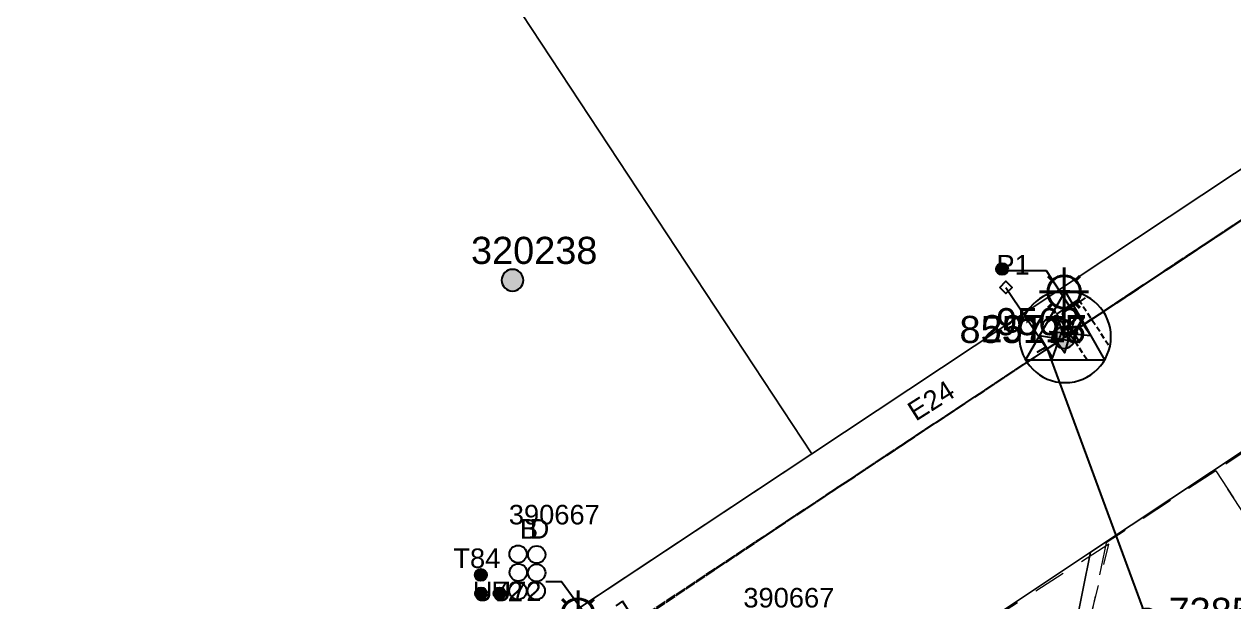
# Model space of a CAD drawing. Header units: metres. Extents: x 302064 to 304096, y 6268242 to 6271990.
# Drawn here: x 303468.8 to 303580.3, y 6271524.6 to 6271577.8 of the extents above; entities that cross this region are included whole.
import ezdxf
from ezdxf.enums import TextEntityAlignment as Align

# ---------------------------------------------------------------- set-up
doc = ezdxf.new("R2010")
doc.units = ezdxf.units.M
for name, pattern in [('Cable Exist OH', [1, 1, 0]), ('Cable Exist UG', [8.2, 4, -1.2, 1.8, -1.2]), ('Dash', [5, 3, -2]), ('DASHED', [0.75, 0.5, -0.25])]:
    doc.linetypes.add(name, pattern=pattern)
doc.layers.get('0').update_dxf_attribs({"color": 6})
for name, color, linetype in [('_User_LV_Exist', 7, 'Continuous'), ('Duct_SP_EXT', 7, 'Continuous'), ('Equip_LV_EXT', 7, 'Continuous'), ('Equip_SP_SL_EXT', 7, 'Continuous'), ('Mains_HV_EXT', 1, 'Continuous'), ('Mains_LV_EXT', 5, 'Continuous'), ('Mains_SL_EXT', 3, 'Continuous'), ('Services_SP_EXT', 7, 'Continuous'), ('Sub_SP_TR_HV_LV_EXT', 7, 'Continuous'), ('SupportsOH_SP_TR_HV_LV_SL_EXT', 7, 'Continuous'), ('Trench_SP_EXT', 7, 'Continuous')]:
    doc.layers.add(name, color=color, linetype=linetype)
for name, color, linetype, lineweight in [('Cadastre Developer_SP_EXT', 9, 'Continuous', 5), ('Cadastre Land Parcels_SP_EXT', 7, 'Continuous', 5), ('Cadastre Roads_SP_EXT', 9, 'Continuous', 5)]:
    doc.layers.add(name, color=color, linetype=linetype, lineweight=lineweight)
doc.layers.add('UNKNOWN_FEATURES', color=1, linetype='DASHED', plot=False)
doc.styles.add('iecARIAL', font='arial.ttf', dxfattribs={"height": 2})
doc.styles.add('POLE_LABEL', font='arial.ttf')
doc.styles.get("Standard").update_dxf_attribs({"font": 'arial.ttf'})
doc.linetypes.add('Cable E UG', pattern='A,6,-0.5,["E",Standard,S=1.7,R=0,X=0.5,Y=-1],-2.9', length=9.4)

# ---------------------------------------------------------------- blocks, each defined once
blk = doc.blocks.new('SUB_POLE_EXT')
blk.add_wipeout([(0, 4.22), (0.42, 4.2), (0.83, 4.14), (1.21, 4.05), (1.62, 3.9), (1.99, 3.72), (2.35, 3.51), (2.68, 3.26), (2.99, 2.99), (3.28, 2.66), (3.52, 2.34), (3.76, 1.92), (3.9, 1.62), (4.04, 1.23), (4.18, 0.63), (4.22, 0), (4.18, -0.61), (4.06, -1.15), (3.9, -1.62), (3.58, -2.24), (3.22, -2.73), (2.97, -3.01), (2.68, -3.26), (2.36, -3.5), (2, -3.72), (1.64, -3.89), (1.25, -4.03), (0.82, -4.14), (0.42, -4.2), (0, -4.22), (-0.41, -4.2), (-0.8, -4.15), (-1.21, -4.05), (-1.62, -3.9), (-1.99, -3.73), (-2.35, -3.51), (-2.68, -3.26), (-2.96, -3.02), (-3.23, -2.72), (-3.51, -2.35), (-3.71, -2.01), (-3.91, -1.6), (-4.05, -1.21), (-4.16, -0.76), (-4.22, -0.14), (-4.21, 0.39), (-4.14, 0.83), (-4.03, 1.27), (-3.9, 1.63), (-3.71, 2.02), (-3.5, 2.37), (-3.28, 2.67), (-2.99, 2.99), (-2.68, 3.27), (-2.33, 3.52), (-1.98, 3.73), (-1.63, 3.9), (-1.2, 4.05), (-0.78, 4.15), (-0.4, 4.21)])
blk.add_line((2.16, 0.48), (2.16, 0.48, 0))
blk.add_lwpolyline([(-4.22, 0, 1), (4.22, 0, 1)], format="xyb", close=True)
blk.add_lwpolyline([(2.14, 0.52), (0, 4.22), (-3.66, -2.11), (3.66, -2.11)], close=True)
for tag, height, flags, p in [('ASSET_NUM', 2.5, 8, (2, 2)), ('STREET_CODE', 0.2, 9, (1.5, 0)), ('CONSTRUCTED_VOLTAGE', 0.2, 9, (1.5, -0.2)), ('OPERATING_VOLTAGE', 0.2, 9, (1.5, -0.6)), ('OPERATED_BY', 0.2, 9, (1.5, -0.8)), ('ORIENTATION', 0.2, 9, (1.5, -1.2)), ('NO_PHASES', 0.2, 9, (1.5, -0.4)), ('MAINTAINED_BY', 0.2, 9, (1.5, -1)), ('OWNED_BY', 0.2, 9, (1.5, -1.4)), ('SECONDARY_VOLTAGE', 0.2, 9, (1.5, -1.6)), ('STATE', 0.2, 9, (1.5, -1.8)), ('SUBSTATION_TYPE', 0.2, 9, (1.5, -2)), ('USAGE', 0.2, 9, (1.5, -2.2)), ('STREETNAME', 0.2, 9, (1.5, -2.8)), ('SUBURB', 0.2, 9, (1.5, -3)), ('Z', 0.2, 1, (1.5, -3.4)), ('LEGEND', 0.2, 9, (1.5, -2.4)), ('LOCATION', 0.2, 9, (1.5, -2.6)), ('NOTES', 0.2, 9, (1.5, -3.2))]:
    blk.add_attdef(tag, text='', height=height, dxfattribs=dict(flags=flags)).set_placement(p, align=Align.MIDDLE_LEFT)
blk = doc.blocks.new('DUCT_EXT')
blk.add_circle((0, 0.8), 0.8)
at = {"flags": 1}
blk.add_attdef('Z', (0, 0), '', height=0.2, dxfattribs=at)
at = {"flags": 9}
for tag, p in [('DUCT_CODE', (0, 0)), ('XSECT_TYPE', (0, -0.2)), ('STATE', (0, -0.6)), ('FB_REFERENCE', (0, -0.4)), ('NOTES', (0, -0.8))]:
    blk.add_attdef(tag, text='', height=0.2, dxfattribs=at).set_placement(p, align=Align.MIDDLE_LEFT)
blk = doc.blocks.new('LV_OH_LINKS_DISTFUSE_EXT')
for p, q in [((0, 0), (0.96, 0)), ((3.84, 0), (4.8, 0))]:
    blk.add_line(p, q)
blk.add_lwpolyline([(3.84, -1.2), (3.84, 1.2), (0.96, -1.2), (0.96, 1.2)], close=True)
at = {"flags": 9}
for tag, p in [('ACTUAL_STATUS', (0, 0)), ('CONSTRUCTED_VOLTAGE', (0, -0.2)), ('OPERATING_VOLTAGE', (0, -0.6)), ('ORIENTATION', (0, -0.8)), ('OWNED_BY', (0, -1)), ('STATE', (0, -1.2)), ('NO_PHASES', (0, -0.4)), ('SWITCH_TYPE', (0, -1.4)), ('USAGE', (0, -1.6)), ('NOTES', (0, -1.8))]:
    blk.add_attdef(tag, text='', height=0.2, dxfattribs=at).set_placement(p, align=Align.MIDDLE_LEFT)
at = {"flags": 1}
blk.add_attdef('Z', (0, 0), '', height=0.2, dxfattribs=at)
blk = doc.blocks.new('SL_LANTERN_EXT')
at = {"lineweight": 40}
for p, q in [((-1.46, 5.68), (-1.06, 5.28)), ((0, 1.97), (0, 6.47)), ((1.46, 5.68), (1.06, 5.28)), ((-2.25, 4.22), (2.25, 4.22)), ((-1.46, 2.76), (-1.06, 3.16)), ((0, 0), (0, 2.72)), ((1.46, 2.76), (1.06, 3.16))]:
    blk.add_line(p, q, dxfattribs=at)
blk.add_circle((0, 4.22), 1.5, dxfattribs=at)
at = {"style": 'iecARIAL', "flags": 8}
blk.add_attdef('ASSET_NUM', (1.5, 1.5), '', height=2.5, dxfattribs=at)
for tag, p, height, flags in [('CONSTRUCTED_VOLTAGE', (0.98, -0.65), 0.2, 9), ('CONTROL_TYPE', (0.98, -0.85), 0.2, 9), ('LANTERN_PURPOSE', (0.98, -1.05), 0.2, 9), ('LANTERN_TYPE', (0.98, -1.25), 0.2, 9), ('LNUMBER', (2.18, -3.25), 2.5, 8), ('OPERATING_VOLTAGE', (0.98, -1.65), 0.2, 9), ('ORIENTATION', (0.98, -1.85), 0.2, 9), ('OWNED_BY', (0.98, -2.05), 0.2, 9), ('STATE', (0.98, -2.25), 0.2, 9), ('NO_PHASES', (0.98, -1.45), 0.2, 9), ('USAGE', (0.98, -2.45), 0.2, 9), ('CEXIST', (0.98, -2.65), 0.2, 9), ('CNEW', (0.98, -2.85), 0.2, 9), ('CNUMBER', (0.98, -3.05), 0.2, 9), ('CREMOVE', (0.98, -3.25), 0.2, 9), ('CREPLACE', (0.98, -3.45), 0.2, 9), ('LKINGHEIGHT', (0.98, -3.65), 0.2, 9), ('LBRACKET', (0.98, -3.85), 0.2, 9), ('LBRACKETVOCAB', (0.98, -4.05), 0.2, 9), ('LCATEGORY', (0.98, -4.25), 0.2, 9), ('LCHARGE1', (0.98, -4.45), 0.2, 9), ('LCHARGE1PERCENT', (0.98, -4.65), 0.2, 9), ('LCHARGE2', (0.98, -4.85), 0.2, 9), ('LCHARGE2PERCENT', (0.98, -5.05), 0.2, 9), ('LCHARGE3', (0.98, -5.25), 0.2, 9), ('LCHARGE3PERCENT', (0.98, -5.45), 0.2, 9), ('LEXIST', (0.98, -5.65), 0.2, 9), ('LLAMP', (0.98, -5.85), 0.2, 9), ('LLAMPVOCAB', (0.98, -6.05), 0.2, 9), ('LMAST', (0.98, -6.25), 0.2, 9), ('LMASTVOCAB', (0.98, -6.45), 0.2, 9), ('LNEW', (0.98, -6.65), 0.2, 9), ('LANTNUMBER', (0.98, -6.85), 0.2, 9), ('LOUTREACH', (0.98, -7.25), 0.2, 9), ('LOUTREACHVOCAB', (0.98, -7.45), 0.2, 9), ('LRATECODE', (0.98, -7.65), 0.2, 9), ('LREMOVE', (0.98, -7.85), 0.2, 9), ('LREPLACE', (0.98, -8.05), 0.2, 9), ('LTYPE', (0.98, -8.25), 0.2, 9), ('LTYPEVOCAB', (0.98, -8.45), 0.2, 9), ('LEGEND', (0.98, -8.65), 0.2, 9), ('LOCATION', (0.98, -8.85), 0.2, 9), ('NOTES', (0.98, -9.05), 0.2, 9), ('STREETNAME', (0.98, -9.25), 0.2, 9), ('SUBURB', (0.98, -9.45), 0.2, 1)]:
    blk.add_attdef(tag, p, '', height=height, dxfattribs=dict(flags=flags))
blk = doc.blocks.new('CCP_EXT')
at = {"flags": 9}
for tag, p in [('STATE', (0, -1.8)), ('LEGEND', (0, -1.4)), ('LIFE_SUPPORT', (0, -1.6)), ('NOTES', (0, -2))]:
    blk.add_attdef(tag, text='', height=0.2, dxfattribs=at).set_placement(p, align=Align.MIDDLE_LEFT)
blk.add_wipeout([(0, 0.57), (0.57, 0), (0, -0.57), (-0.57, 0)])
blk.add_lwpolyline([(-0.57, 0), (0, 0.57), (0.57, 0), (0, -0.57), (-0.57, 0)])
at = {"flags": 1}
blk.add_attdef('Z', (0, 0), '', height=0.2, dxfattribs=at)
at = {"flags": 9}
for tag, p in [('CCP_TYPE', (0, 0)), ('CONSTRUCTED_VOLTAGE', (0, -0.2)), ('OPERATING_VOLTAGE', (0, -0.6)), ('ORIENTATION', (0, -0.8)), ('OWNED_BY', (0, -1)), ('NO_PHASES', (0, -0.4)), ('USAGE', (0, -1.2))]:
    blk.add_attdef(tag, text='', height=0.2, dxfattribs=at).set_placement(p, align=Align.MIDDLE_LEFT)
blk = doc.blocks.new('POLE_EXT')
blk.add_hatch(color=256).paths.add_polyline_path([(-1, 0, 1), (1, 0, 1)])
blk.add_lwpolyline([(-1, 0, 1), (1, 0, 1)], format="xyb", close=True)
for tag, height, flags, p in [('pNumber', 2.5, 8, (-17.84, 2.07)), ('OWNED_BY', 0.2, 9, (1.35, -0.4)), ('SPECIAL_USE', 0.2, 9, (1.35, -0.8)), ('STATE', 0.2, 9, (1.35, -1)), ('PARENT', 0.2, 9, (1.35, -0.6)), ('USAGE', 0.2, 9, (1.35, -1.2)), ('cLV', 0.2, 9, (1.35, -1.4)), ('hDepth', 0.2, 9, (1.35, -1.6)), ('hDia', 0.2, 9, (1.35, -1.8)), ('cHV', 0.2, 9, (1.35, -2)), ('LBRACKET', 0.2, 9, (1.35, -2.2)), ('cLinedev', 0.2, 9, (1.35, -3.4)), ('LExisting', 0.2, 9, (1.35, -2.4)), ('LANTNUMBER', 0.2, 9, (1.35, -2.6)), ('LOther', 0.2, 9, (1.35, -2.8)), ('LRemove', 0.2, 9, (1.35, -3)), ('LEGEND', 0.2, 9, (1.35, -3.2)), ('pExisting', 0.2, 9, (1.35, -3.8)), ('pFooting', 0.2, 9, (1.35, -4.4)), ('LOCATION', 0.2, 9, (1.35, -3.6)), ('PFNUMBER', 0.2, 9, (1.35, -4)), ('NEWPFNUMBER', 0.2, 9, (1.35, -4.2)), ('pNew', 0.2, 9, (1.35, -4.6)), ('pRelocate', 0.2, 9, (1.35, -5)), ('pRemove', 0.2, 9, (1.35, -5.2)), ('pReplace', 0.2, 9, (1.35, -5.4)), ('pStay', 0.2, 9, (1.35, -5.6)), ('pType', 0.2, 9, (1.35, -5.8)), ('cspan', 0.2, 9, (1.35, -6)), ('STREETNAME', 0.2, 9, (1.35, -6.2)), ('SUBURB', 0.2, 9, (1.35, -6.4)), ('NOTES', 0.2, 9, (1.35, -6.6)), ('OPERATED_BY', 0.2, 9, (1.36, -7.01)), ('MAINTAINED_BY', 0.2, 9, (1.36, -6.81))]:
    blk.add_attdef(tag, text='', height=height, dxfattribs=dict(flags=flags)).set_placement(p, align=Align.MIDDLE_LEFT)
at = {"style": 'POLE_LABEL'}
for tag, height, flags, p in [('ASSET_NUM', 2.5, 8, (2, 2)), ('STRUCTURE_PLANT_NUMBER', 0.2, 9, (1.35, 0.03)), ('STREET_CODE', 0.2, 9, (1.35, -0.2))]:
    blk.add_attdef(tag, text='', height=height, dxfattribs=dict(at, flags=flags)).set_placement(p, align=Align.MIDDLE_LEFT)
at = {"flags": 1}
blk.add_attdef('Z', (1.35, -7.33), '', height=0.2, dxfattribs=at)
blk = doc.blocks.new('CABLE_LARGE_EXT')
h = blk.add_hatch(color=256)
edge = h.paths.add_edge_path()
edge.add_arc((0, 0.55), 0.55, 0, 360)
blk.add_circle((0, 0.55), 0.55)
at = {"flags": 1}
blk.add_attdef('Z', (0, 0), '', height=0.2, dxfattribs=at)
at = {"flags": 9}
for tag, p in [('COND_CODE', (0, 0)), ('STATE', (0, -0.4)), ('XSECT_SIZE', (0, -0.6)), ('FB_REFERENCE', (0, -0.2)), ('NOTES', (0, -0.8))]:
    blk.add_attdef(tag, text='', height=0.2, dxfattribs=at).set_placement(p, align=Align.MIDDLE_LEFT)

msp = doc.modelspace()

# ---------------------------------------------------------------- linework, layer by layer
at = {"layer": 'Cadastre Developer_SP_EXT', "linetype": 'Dash'}
for points in [[(303590.3702, 6271544.4631), (303578.5946, 6271536.7077), (303595.0862, 6271511.621), (303606.8714, 6271519.3618), (303590.3702, 6271544.4631)], [(303578.5946, 6271536.7077), (303568.4935, 6271530.0553), (303567.0606, 6271523.1235), (303580.7935, 6271502.2332), (303595.0862, 6271511.621), (303578.5946, 6271536.7077)], [(303669.3676, 6271344.3612), (303684.7067, 6271353.3434), (303677.8133, 6271354.6498), (303567.0526, 6271523.209), (303568.742, 6271529.9244), (303553.042, 6271519.8791), (303654.659, 6271366.5406), (303669.3676, 6271344.3612)]]:
    msp.add_lwpolyline(points, close=True, dxfattribs=at)
at = {"layer": 'Cadastre Land Parcels_SP_EXT', "linetype": 'Continuous'}
msp.add_lwpolyline([(303541.36, 6271538.262), (303453.126, 6271672.062), (303369.104, 6271616.397), (303326.933, 6271588.469), (303415.589, 6271454.93), (303457.766, 6271482.88), (303541.36, 6271538.262)], close=True, dxfattribs=at)
msp.add_lwpolyline([(303654.8675, 6271511.5959), (303597.8397, 6271473.7268), (303565.6504, 6271522.2075), (303567.0587, 6271529.1882), (303553.0422, 6271519.8792), (303654.2706, 6271367.1419)], dxfattribs=at)
at = {"layer": 'Duct_SP_EXT'}
msp.add_lwpolyline([(303516.8544, 6271526.4936), (303518.2983, 6271526.4936), (303520.8211, 6271523.0521)], dxfattribs=at)
at = {"layer": 'Trench_SP_EXT', "linetype": 'Cable Exist UG'}
msp.add_lwpolyline([(303524.6344, 6271523.5845), (303523.9257, 6271524.6723), (303523.9257, 6271524.6723), (303523.2881, 6271524.2498)], dxfattribs=at)

# ---------------------------------------------------------------- block references
at = {"layer": 'Duct_SP_EXT'}
for name, p in [('CABLE_LARGE_EXT', (303558.9093, 6271554.7387)), ('DUCT_EXT', (303516.0098, 6271528.174)), ('DUCT_EXT', (303514.3073, 6271526.53)), ('CABLE_LARGE_EXT', (303510.8638, 6271526.5498)), ('DUCT_EXT', (303516.006, 6271526.4961)), ('CABLE_LARGE_EXT', (303510.8802, 6271524.8497)), ('CABLE_LARGE_EXT', (303512.5913, 6271524.8553)), ('DUCT_EXT', (303514.2765, 6271524.8324)), ('DUCT_EXT', (303515.9735, 6271524.8324))]:
    msp.add_blockref(name, p, dxfattribs=at)
at = {"layer": 'Duct_SP_EXT', "rotation": 359.9225125474493}
msp.add_blockref('DUCT_EXT', (303514.2899, 6271528.2232), dxfattribs=at)
at = {"layer": 'Equip_SP_SL_EXT'}
ref = msp.add_blockref('SL_LANTERN_EXT', (303519.8156, 6271519.1903), dxfattribs=at)
ref.add_attrib('ASSET_NUM', '247878', dxfattribs={"layer": '0', "height": 2.5, "rotation": 359.99113, "style": 'iecARIAL'}).set_placement((303521.3156, 6271520.6903), align=Align.MIDDLE_RIGHT)
at = {"layer": 'Sub_SP_TR_HV_LV_EXT'}
ref = msp.add_blockref('SUB_POLE_EXT', (303564.7153, 6271549.0418), dxfattribs=at)
ref.add_attrib('ASSET_NUM', '29717', dxfattribs={"layer": '0', "height": 2.5}).set_placement((303566.7153, 6271549.7918), align=Align.MIDDLE_RIGHT)
at = {"layer": 'SupportsOH_SP_TR_HV_LV_SL_EXT'}
ref = msp.add_blockref('POLE_EXT', (303513.7797, 6271554.2554), dxfattribs=at)
ref.add_attrib('ASSET_NUM', '320238', dxfattribs={"layer": '0', "height": 2.5, "style": 'POLE_LABEL'}).set_placement((303515.7797, 6271555.0054), align=Align.BOTTOM_CENTER)
ref = msp.add_blockref('POLE_EXT', (303572.248, 6271522.995), dxfattribs=at)
ref.add_attrib('ASSET_NUM', '738560', dxfattribs={"layer": '0', "height": 2.5, "style": 'POLE_LABEL'}).set_placement((303574.248, 6271523.745), align=Align.MIDDLE_LEFT)

# ---------------------------------------------------------------- texts
at = {"layer": 'Duct_SP_EXT'}
for s, p in [('P1', (303558.381, 6271554.7764)), ('390667', (303513.4365, 6271531.7576)), ('B', (303514.457, 6271530.4466)), ('D', (303515.3546, 6271530.4508)), ('T84', (303508.3221, 6271527.7415)), ('U72', (303510.1222, 6271524.683)), ('U72', (303511.8333, 6271524.6885)), ('390667', (303535.0535, 6271524.105))]:
    msp.add_text(s, height=1.8, dxfattribs=at).set_placement(p)
at = {"layer": 'Mains_LV_EXT'}
msp.add_text('E24', height=1.8, rotation=32.346114, dxfattribs=at).set_placement((303550.9447, 6271541.2151))

# ---------------------------------------------------------------- next in the draw order: linework, layer by layer
at = {"layer": '_User_LV_Exist', "linetype": 'Cable Exist OH'}
for points in [[(303687.843, 6271630.678), (303618.8648, 6271584.9147), (303564.6289, 6271548.9689)], [(303564.6289, 6271548.9689), (303538.787, 6271531.849), (303519.7909, 6271519.1304)]]:
    msp.add_lwpolyline(points, dxfattribs=at)
at = {"layer": 'Cadastre Land Parcels_SP_EXT', "linetype": 'Continuous'}
msp.add_lwpolyline([(303625.225, 6271593.873), (303536.119, 6271727.048), (303453.126, 6271672.062), (303541.36, 6271538.262), (303625.225, 6271593.873)], close=True, dxfattribs=at)
msp.add_lwpolyline([(303642.1777, 6271546.3285), (303629.8717, 6271564.8589), (303622.8915, 6271566.2683), (303567.0587, 6271529.1882), (303565.6504, 6271522.2075), (303597.8397, 6271473.7268), (303654.8675, 6271511.5959)], dxfattribs=at)
at = {"layer": 'Mains_HV_EXT', "linetype": 'Cable Exist OH'}
for points in [[(303564.7153, 6271549.0418), (303618.8648, 6271584.9147), (303742.255, 6271666.762)], [(303519.7161, 6271519.2396), (303564.6289, 6271548.969)]]:
    msp.add_lwpolyline(points, dxfattribs=at)
at = {"layer": 'Mains_HV_EXT', "linetype": 'Cable E UG'}
for points in [[(303564.5191, 6271551.2571), (303566.6032, 6271552.6379)], [(303564.6289, 6271548.969), (303564.5191, 6271551.2571)]]:
    msp.add_lwpolyline(points, dxfattribs=at)
at = {"layer": 'Mains_LV_EXT', "linetype": 'Cable Exist OH'}
for points in [[(303687.843, 6271630.678), (303618.8648, 6271584.9147), (303564.6289, 6271548.9689)], [(303564.6289, 6271548.9689), (303538.787, 6271531.849), (303519.7909, 6271519.1304)]]:
    msp.add_lwpolyline(points, dxfattribs=at)
at = {"layer": 'Mains_SL_EXT', "linetype": 'Cable Exist OH'}
msp.add_lwpolyline([(303687.8725, 6271630.6616), (303564.616, 6271548.9519)], dxfattribs=at)
at = {"layer": 'Services_SP_EXT'}
msp.add_lwpolyline([(303563.0616, 6271547.9), (303572.248, 6271522.995), (303578.5422, 6271520.0476)], dxfattribs=at)
at = {"layer": 'Trench_SP_EXT', "linetype": 'Cable Exist UG'}
for points in [[(303563.9415, 6271551.1392), (303565.9417, 6271552.4656)], [(303564.629, 6271548.969), (303563.9415, 6271551.1392)]]:
    msp.add_lwpolyline(points, dxfattribs=at)
at = {"layer": 'UNKNOWN_FEATURES'}
for points in [[(303568.7263, 6271548.2663), (303565.9417, 6271552.4656)], [(303563.9415, 6271551.1392), (303566.726, 6271546.9399)]]:
    msp.add_lwpolyline(points, dxfattribs=at)

# ---------------------------------------------------------------- next in the draw order: block references
at = {"layer": 'Equip_LV_EXT'}
for p, rotation in [((303563.1901, 6271548.015), 33.95023299145422), ((303566.2536, 6271550.0463), 210.5726398384588)]:
    msp.add_blockref('LV_OH_LINKS_DISTFUSE_EXT', p, dxfattribs=dict(at, rotation=rotation))
at = {"layer": 'Equip_SP_SL_EXT'}
ref = msp.add_blockref('SL_LANTERN_EXT', (303564.616, 6271548.9519), dxfattribs=at)
ref.add_attrib('ASSET_NUM', '9562', dxfattribs={"layer": '0', "height": 2.5, "rotation": 0.125813, "style": 'iecARIAL'}).set_placement((303566.116, 6271550.4519), align=Align.MIDDLE_RIGHT)
at = {"layer": 'SupportsOH_SP_TR_HV_LV_SL_EXT'}
ref = msp.add_blockref('POLE_EXT', (303564.6289, 6271548.969), dxfattribs=at)
ref.add_attrib('ASSET_NUM', '855175', dxfattribs={"layer": '0', "height": 2.5, "rotation": 359.987767, "style": 'POLE_LABEL'}).set_placement((303566.6289, 6271549.719), align=Align.MIDDLE_RIGHT)

# ---------------------------------------------------------------- next in the draw order: block references
at = {"layer": 'Services_SP_EXT'}
msp.add_blockref('CCP_EXT', (303559.2591, 6271553.5977), dxfattribs=at)

# ---------------------------------------------------------------- next in the draw order: block references
msp.add_blockref('CCP_EXT', (303559.2591, 6271553.5977), dxfattribs=at)

# ---------------------------------------------------------------- next in the draw order: linework, layer by layer
at = {"layer": 'Cadastre Roads_SP_EXT', "linetype": 'Continuous'}
msp.add_lwpolyline([(303531.4272, 6271505.519), (303553.0422, 6271519.8791), (303567.0587, 6271529.1882), (303622.8915, 6271566.2683), (303635.8967, 6271574.906), (303719.7366, 6271630.549), (303805.767, 6271687.6394), (303798.9161, 6271696.9361), (303792.9189, 6271705.0759), (303708.083, 6271648.8513), (303625.2247, 6271593.8727), (303541.3601, 6271538.2622), (303499.6675, 6271510.6406), (303511.3504, 6271492.181), (303531.4272, 6271505.519)], close=True, dxfattribs=at)
at = {"layer": 'Duct_SP_EXT'}
msp.add_lwpolyline([(303559.513, 6271555.1537), (303562.9687, 6271555.1537), (303565.0215, 6271551.9844)], dxfattribs=at)
at = {"layer": 'Services_SP_EXT'}
msp.add_lwpolyline([(303559.2592, 6271553.5977), (303563.0616, 6271547.9)], dxfattribs=at)

doc.saveas('drawing.dxf')
